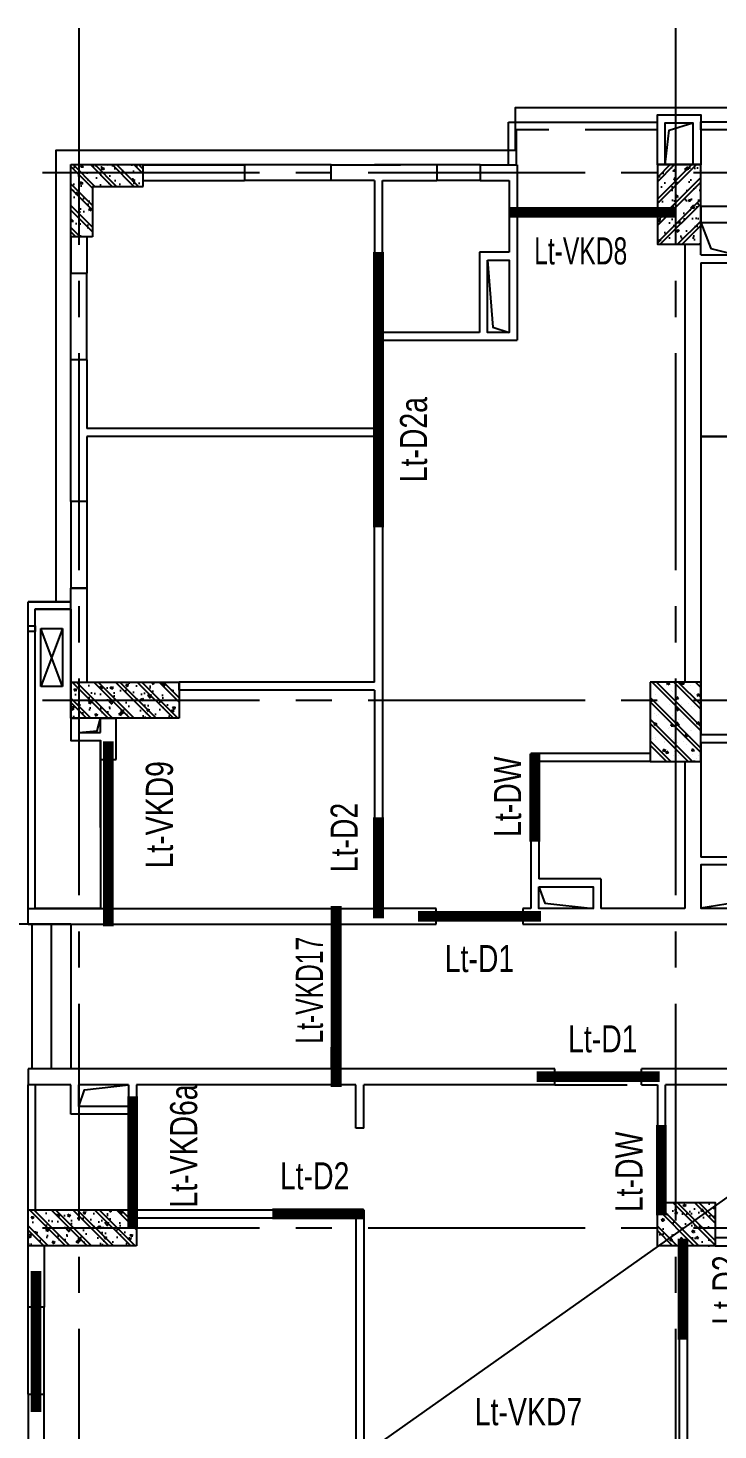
# Model space of a CAD drawing. Header units: millimetres. Extents: x 0 to 132458, y 0 to 365310.
# Drawn here: x 68577 to 78115, y 141150 to 160547 of the extents above; entities that cross this region are included whole.
import ezdxf
from ezdxf.enums import TextEntityAlignment as Align

# ---------------------------------------------------------------- set-up
doc = ezdxf.new("R2010")
doc.units = ezdxf.units.MM
doc.header["$LTSCALE"] = 400
doc.linetypes.add('CENTER2', pattern=[1.125, 0.75, -0.125, 0.125, -0.125])
doc.linetypes.add('HIDDEN', pattern=[0.375, 0.25, -0.125])
doc.layers.get('0').update_dxf_attribs({"lineweight": 5})
for name, color, linetype in [('CDC.01.AXIS', 160, 'CENTER2'), ('CDC.03.BORDER', 3, 'Continuous'), ('CDC.04.HIDDEN', 8, 'HIDDEN'), ('CDC.06.TEXT', 2, 'Continuous'), ('CDC.09.COLUMN', 4, 'Continuous'), ('CDC.10.HATCH', 9, 'Continuous'), ('CDC.12.PILE', 7, 'Continuous'), ('KCS_LANH_TO', 3, 'Continuous')]:
    doc.layers.add(name, color=color, linetype=linetype)
doc.layers.add('KCS_Plotter', color=11, linetype='Continuous', plot=False)
doc.styles.add('KCS_SMTEXT', font='arial.ttf', dxfattribs={"width": 0.7})

# ---------------------------------------------------------------- blocks, each defined once
blk = doc.blocks.new('c1')
at = {"layer": 'CDC.10.HATCH'}
h = blk.add_hatch(dxfattribs=at)
h.set_pattern_fill('CHAU-01', color=256, scale=50, angle=270, style=0, pattern_type=2)
h.set_pattern_definition([(320, (0, 0), (-31.376067, -358.63009), [37.5, -412.5]), (265, (0, 0), (376.09607, 69.37567), [30, -330]), (10.4514, (-2.6, -29.9), (344.71977, -289.25469), [31.870095, -350.571056]), (316.1842, (100, -2e-14), (-82.75951, -533.62052), [56.25, -618.75]), (6.6356, (93.1, -44.47), (487.05894, -467.33135), [47.80514, -525.8565]), (261.1842, (100, -2e-14), (487.0593, -467.33097), [45, -495]), (291, (75, -50), (-201.309445, -298.453526), [37.5, -412.5]), (236, (75, -50), (362.57502, -121.657666), [30, -330]), (341.4514, (58.22, -74.87), (161.26525, -420.111314), [31.870095, -350.571056]), (307.5, (0, 0), (166.446927, -6.079928), [0, -326, 0, -335, 0, -331.25]), (277.5, (0, 0), (197.205856, -131.534769), [0, -191, 0, -318.5, 0, -126.25]), (237.5, (2e-14, 111.5), (-11.277436, -266.911218), [0, -125, 0, -390, 0, -517.5]), (227.5, (3e-14, 161.5), (50.05249, -291.593085), [0, -162.5, 0, -259, 0, -367.5]), (315, (0, 0), (150.26019, 150.26019), []), (315, (61.25, -1e-14), (150.26019, 150.26019), [])])
h.paths.add_polyline_path([(1749356, 307321), (1748756, 307321), (1748756, 306221), (1749356, 306221)])
at = {"layer": 'CDC.09.COLUMN', "ltscale": 2000, "elevation": 0}
blk.add_lwpolyline([(1749356, 307321), (1749356, 306221), (1748756, 306221), (1748756, 307321)], close=True, dxfattribs=at)
blk = doc.blocks.new('TANG DH')
at = {"layer": 'CDC.10.HATCH'}
h = blk.add_hatch(dxfattribs=at)
h.set_pattern_fill('CHAU-01', color=256, scale=50, style=0, pattern_type=2)
h.set_pattern_definition([(50, (1200, -1e-10), (358.63009, -31.376067), [37.5, -412.5]), (355, (1200, -1e-10), (-69.37567, 376.09607), [30, -330]), (100.4514, (1229.9, -2.6), (289.25469, 344.71977), [31.870095, -350.571056]), (46.1842, (1200, 100), (533.62052, -82.75951), [56.25, -618.75]), (96.6356, (1244.47, 93.1), (467.33135, 487.05894), [47.80514, -525.8565]), (351.1842, (1200, 100), (467.33097, 487.0593), [45, -495]), (21, (1250, 75), (298.453526, -201.309445), [37.5, -412.5]), (326, (1250, 75), (121.657666, 362.57502), [30, -330]), (71.4514, (1274.87, 58.22), (420.111314, 161.26525), [31.870095, -350.571056]), (37.5, (1200, -1e-10), (6.079928, 166.446927), [0, -326, 0, -335, 0, -331.25]), (7.5, (1200, -1e-10), (131.534769, 197.205856), [0, -191, 0, -318.5, 0, -126.25]), (327.5, (1088.5, -1e-10), (266.911218, -11.277436), [0, -125, 0, -390, 0, -517.5]), (317.5, (1038.5, -1e-10), (291.593085, 50.05249), [0, -162.5, 0, -259, 0, -367.5]), (45, (1200, -1e-10), (-150.26019, 150.26019), []), (45, (1200, 61.25), (-150.26019, 150.26019), [])])
h.paths.add_polyline_path([(1771883, 299860), (1771183, 299860), (1771183, 300050), (1772073, 300050), (1772073, 299160), (1771883, 299160)])
h.paths.add_polyline_path([(1772073, 300050), (1772183, 300050), (1772183, 299160), (1772073, 299160)])
h.paths.add_polyline_path([(1772073, 300160), (1772183, 300160), (1772183, 300050), (1772073, 300050)])
h.paths.add_polyline_path([(1771183, 300160), (1772073, 300160), (1772073, 300050), (1771183, 300050)])
h = blk.add_hatch(dxfattribs=at)
h.set_pattern_fill('CHAU-01', color=256, scale=50, style=0, pattern_type=2)
h.set_pattern_definition([(230, (3511145.68, 562300.72), (-358.63009, 31.376067), [37.5, -412.5]), (175, (3511145.68, 562300.72), (69.37567, -376.09607), [30, -330]), (280.4514, (3511115.8, 562303.34), (-289.25469, -344.71977), [31.870095, -350.571056]), (226.1842, (3511145.68, 562200.7), (-533.62052, 82.75951), [56.25, -618.75]), (276.6356, (3511101.2, 562207.6), (-467.33135, -487.05894), [47.80514, -525.8565]), (171.1842, (3511145.7, 562200.7), (-467.33097, -487.0593), [45, -495]), (201, (3511095.68, 562225.72), (-298.453526, 201.309445), [37.5, -412.5]), (146, (3511095.68, 562225.72), (-121.657666, -362.57502), [30, -330]), (251.4514, (3511070.8, 562242.5), (-420.111314, -161.26525), [31.870095, -350.571056]), (217.5, (3511145.68, 562300.72), (-6.079928, -166.446927), [0, -326, 0, -335, 0, -331.25]), (187.5, (3511145.68, 562300.72), (-131.534769, -197.205856), [0, -191, 0, -318.5, 0, -126.25]), (147.5, (3511257.18, 562300.72), (-266.911218, 11.277436), [0, -125, 0, -390, 0, -517.5]), (137.5, (3511307.18, 562300.72), (-291.593085, -50.05249), [0, -162.5, 0, -259, 0, -367.5]), (225, (3511145.68, 562300.72), (150.26019, -150.26019), []), (225, (3511145.68, 562239.47), (150.26019, -150.26019), [])])
h.paths.add_polyline_path([(1772073, 292501), (1772183, 292501), (1772183, 292750), (1772073, 292750)])
h.paths.add_polyline_path([(1772073, 292750), (1772183, 292750), (1772183, 293000), (1772073, 293000)])
h.paths.add_polyline_path([(1770683, 292750), (1772073, 292750), (1772073, 293000), (1770683, 293000)])
h.paths.add_polyline_path([(1770683, 292501), (1772073, 292501), (1772073, 292750), (1770683, 292750)])
h = blk.add_hatch(dxfattribs=at)
h.set_pattern_fill('CHAU-01', color=256, scale=50, style=0, pattern_type=2)
h.set_pattern_definition([(50, (900, -1e-10), (358.63009, -31.376067), [37.5, -412.5]), (355, (900, -1e-10), (-69.37567, 376.09607), [30, -330]), (100.4514, (929.9, -2.6), (289.25469, 344.71977), [31.870095, -350.571056]), (46.1842, (900, 100), (533.62052, -82.75951), [56.25, -618.75]), (96.6356, (944.47, 93.1), (467.33135, 487.05894), [47.80514, -525.8565]), (351.1842, (900, 100), (467.33097, 487.0593), [45, -495]), (21, (950, 75), (298.453526, -201.309445), [37.5, -412.5]), (326, (950, 75), (121.657666, 362.57502), [30, -330]), (71.4514, (974.87, 58.22), (420.111314, 161.26525), [31.870095, -350.571056]), (37.5, (900, -1e-10), (6.079928, 166.446927), [0, -326, 0, -335, 0, -331.25]), (7.5, (900, -1e-10), (131.534769, 197.205856), [0, -191, 0, -318.5, 0, -126.25]), (327.5, (788.5, -1e-10), (266.911218, -11.277436), [0, -125, 0, -390, 0, -517.5]), (317.5, (738.5, -1e-10), (291.593085, 50.05249), [0, -162.5, 0, -259, 0, -367.5]), (45, (900, -1e-10), (-150.26019, 150.26019), []), (45, (900, 61.25), (-150.26019, 150.26019), [])])
h.paths.add_polyline_path([(1763873, 285800), (1763273, 285800), (1763273, 285450), (1763873, 285450)])
h.paths.add_polyline_path([(1764073, 285800), (1763873, 285800), (1763873, 285450), (1764073, 285450)])
h.paths.add_polyline_path([(1764073, 285450), (1763873, 285450), (1763873, 285200), (1764073, 285200)])
h.paths.add_polyline_path([(1763873, 285450), (1763273, 285450), (1763273, 285200), (1763873, 285200)])
h = blk.add_hatch(dxfattribs=at)
h.set_pattern_fill('CHAU-01', color=256, scale=50, style=0, pattern_type=2)
h.set_pattern_definition([(230, (3511735.72, 555000.72), (-358.63009, 31.376067), [37.5, -412.5]), (175, (3511735.72, 555000.72), (69.37567, -376.09607), [30, -330]), (280.4514, (3511705.83, 555003.34), (-289.25469, -344.71977), [31.870095, -350.571056]), (226.1842, (3511735.7, 554900.7), (-533.62052, 82.75951), [56.25, -618.75]), (276.6356, (3511691.25, 554907.6), (-467.33135, -487.05894), [47.80514, -525.8565]), (171.1842, (3511735.7, 554900.7), (-467.33097, -487.0593), [45, -495]), (201, (3511685.72, 554925.72), (-298.453526, 201.309445), [37.5, -412.5]), (146, (3511685.72, 554925.72), (-121.657666, -362.57502), [30, -330]), (251.4514, (3511660.85, 554942.5), (-420.111314, -161.26525), [31.870095, -350.571056]), (217.5, (3511735.72, 555000.72), (-6.079928, -166.446927), [0, -326, 0, -335, 0, -331.25]), (187.5, (3511735.72, 555000.72), (-131.534769, -197.205856), [0, -191, 0, -318.5, 0, -126.25]), (147.5, (3511847.22, 555000.72), (-266.911218, 11.277436), [0, -125, 0, -390, 0, -517.5]), (137.5, (3511897.22, 555000.72), (-291.593085, -50.05249), [0, -162.5, 0, -259, 0, -367.5]), (225, (3511735.72, 555000.72), (150.26019, -150.26019), []), (225, (3511735.72, 554939.47), (150.26019, -150.26019), [])])
h.paths.add_polyline_path([(1772663, 285201), (1772773, 285201), (1772773, 285450), (1772663, 285450)])
h.paths.add_polyline_path([(1772663, 285450), (1772773, 285450), (1772773, 285700), (1772663, 285700)])
h.paths.add_polyline_path([(1771273, 285450), (1772663, 285450), (1772663, 285700), (1771273, 285700)])
h.paths.add_polyline_path([(1771273, 285201), (1772663, 285201), (1772663, 285450), (1771273, 285450)])
at = {"layer": 'CDC.09.COLUMN', "ltscale": 2000}
for p, q in [((1772183, 300160), (1771183, 300160)), ((1771183, 299860), (1771183, 300160)), ((1772183, 299160), (1772183, 300160)), ((1771883, 299860), (1771183, 299860)), ((1771883, 299860), (1771883, 299160)), ((1771883, 299160), (1772183, 299160))]:
    blk.add_line(p, q, dxfattribs=at)
for points in [[(1764173, 293000), (1764173, 291900), (1763473, 291900), (1763473, 293000)], [(1770683, 292501), (1772183, 292501), (1772183, 293000), (1770683, 293000)], [(1764073, 285800), (1763273, 285800), (1763273, 285200), (1764073, 285200)], [(1771273, 285200), (1772773, 285200), (1772773, 285700), (1771273, 285700)]]:
    blk.add_lwpolyline(points, close=True, dxfattribs=at)
at = {"layer": 'CDC.10.HATCH'}
for p, q in [((1763473, 292928), (1763545, 293000)), ((1763473, 292628), (1763846, 293000)), ((1763473, 292327), (1764146, 293000)), ((1763473, 292989), (1763484, 293000)), ((1763473, 292689), (1763784, 293000)), ((1763473, 292388), (1764085, 293000)), ((1763616, 292960), (1763616, 292960)), ((1763619, 292997), (1763619, 292997)), ((1763700, 292974), (1763725, 293000)), ((1763700, 292974), (1763744, 292967)), ((1763744, 292966), (1763740, 293000)), ((1763902, 292982), (1763937, 292996)), ((1763902, 292982), (1763927, 292965)), ((1763927, 292964), (1763937, 292994)), ((1764169, 292998), (1764169, 292998)), ((1763473, 292088), (1764173, 292788)), ((1763473, 292027), (1764173, 292727)), ((1763482, 292821), (1763517, 292834)), ((1763482, 292821), (1763506, 292804)), ((1763507, 292803), (1763517, 292833)), ((1763516, 292735), (1763516, 292735)), ((1763537, 292765), (1763537, 292765)), ((1763562, 292848), (1763562, 292848)), ((1763613, 292831), (1763613, 292831)), ((1763687, 292865), (1763687, 292865)), ((1763781, 292769), (1763805, 292797)), ((1763781, 292769), (1763810, 292766)), ((1763804, 292754), (1763804, 292754)), ((1763811, 292765), (1763805, 292796)), ((1763807, 292785), (1763807, 292785)), ((1763870, 292866), (1763870, 292866)), ((1763876, 292890), (1763876, 292890)), ((1764060, 292734), (1764060, 292734)), ((1764071, 292743), (1764071, 292743)), ((1764099, 292835), (1764099, 292835)), ((1764116, 292731), (1764116, 292731)), ((1764122, 292898), (1764122, 292898)), ((1764139, 292737), (1764163, 292766)), ((1764139, 292737), (1764169, 292735)), ((1764169, 292733), (1764163, 292765)), ((1763555, 292667), (1763555, 292667)), ((1763607, 292664), (1763607, 292664)), ((1763643, 292698), (1763643, 292698)), ((1763745, 292692), (1763745, 292692)), ((1763780, 292620), (1763815, 292633)), ((1763780, 292620), (1763805, 292603)), ((1763805, 292601), (1763815, 292632)), ((1763857, 292533), (1763857, 292533)), ((1763863, 292699), (1763863, 292699)), ((1763910, 292687), (1763910, 292687)), ((1763929, 292537), (1763929, 292537)), ((1764054, 292553), (1764054, 292553)), ((1764078, 292537), (1764078, 292537)), ((1764110, 292565), (1764110, 292565)), ((1763491, 292424), (1763515, 292453)), ((1763491, 292424), (1763521, 292421)), ((1763495, 292437), (1763495, 292437)), ((1763521, 292420), (1763516, 292451)), ((1763586, 291900), (1764173, 292487)), ((1763595, 292331), (1763595, 292331)), ((1763601, 292498), (1763601, 292498)), ((1763613, 292495), (1763613, 292495)), ((1763615, 292327), (1763615, 292327)), ((1763647, 291900), (1764173, 292426)), ((1763705, 292500), (1763705, 292500)), ((1763766, 292404), (1763805, 292445)), ((1763766, 292404), (1763811, 292398)), ((1763787, 292487), (1763787, 292487)), ((1763797, 292339), (1763797, 292339)), ((1763811, 292396), (1763805, 292444)), ((1763850, 292393), (1763874, 292421)), ((1763850, 292393), (1763880, 292390)), ((1763851, 292367), (1763851, 292367)), ((1763880, 292389), (1763874, 292420)), ((1763907, 292377), (1763907, 292377)), ((1763922, 292356), (1763922, 292356)), ((1763972, 292489), (1763972, 292489)), ((1764078, 292418), (1764113, 292432)), ((1764078, 292418), (1764103, 292402)), ((1764104, 292400), (1764114, 292430)), ((1764104, 292399), (1764104, 292399)), ((1764112, 292381), (1764112, 292381)), ((1763481, 292298), (1763481, 292298)), ((1763588, 292165), (1763588, 292165)), ((1763608, 292244), (1763608, 292244)), ((1763658, 292257), (1763693, 292270)), ((1763658, 292257), (1763683, 292240)), ((1763666, 292142), (1763666, 292142)), ((1763683, 292239), (1763694, 292269)), ((1763713, 292177), (1763713, 292177)), ((1763791, 292159), (1763791, 292159)), ((1763806, 292152), (1763806, 292152)), ((1763845, 292200), (1763845, 292200)), ((1763874, 292233), (1763874, 292233)), ((1763886, 291900), (1764173, 292187)), ((1763980, 292184), (1763980, 292184)), ((1763980, 292166), (1763980, 292166)), ((1764097, 292202), (1764097, 292202)), ((1764098, 292232), (1764098, 292232)), ((1764141, 292222), (1764141, 292222)), ((1763508, 291990), (1763508, 291990)), ((1763514, 292102), (1763514, 292102)), ((1763534, 291945), (1763534, 291945)), ((1763561, 292048), (1763585, 292077)), ((1763561, 292048), (1763591, 292045)), ((1763582, 291998), (1763582, 291998)), ((1763591, 292044), (1763585, 292075)), ((1763659, 291962), (1763659, 291962)), ((1763775, 291979), (1763775, 291979)), ((1763839, 292034), (1763839, 292034)), ((1763849, 291986), (1763849, 291986)), ((1763919, 292016), (1763943, 292045)), ((1763919, 292016), (1763949, 292014)), ((1763949, 292012), (1763944, 292044)), ((1763948, 291900), (1764173, 292126)), ((1763957, 292056), (1763992, 292069)), ((1763957, 292056), (1763982, 292039)), ((1763982, 292038), (1763992, 292068)), ((1764042, 291968), (1764042, 291968)), ((1764092, 292066), (1764092, 292066)), ((1764165, 292028), (1764165, 292028)), ((1763552, 291900), (1763572, 291908)), ((1763570, 291900), (1763572, 291907)), ((1764077, 291904), (1764077, 291904))]:
    blk.add_line(p, q, dxfattribs=at)
blk.add_blockref('c1', (14717, -7161), dxfattribs=at)
blk = doc.blocks.new('fac')
at = {"ltscale": 10}
blk.add_lwpolyline([(5403900, 783951), (5403680, 783951), (5403680, 784851), (5403900, 784851)], close=True, dxfattribs=at)
at = {"layer": 'CDC.03.BORDER', "ltscale": 10}
for p, q in [((5400060, 790341), (5404310, 790341)), ((5404310, 790121), (5404310, 790341)), ((5404310, 790121), (5404310, 790341)), ((5405510, 790341), (5412790, 790341)), ((5405510, 790121), (5405510, 790341)), ((5412790, 790341), (5412790, 790121)), ((5400060, 790121), (5401803, 790121)), ((5400060, 790121), (5400310, 790121)), ((5400310, 790121), (5400060, 790121)), ((5401803, 789301), (5401803, 790121)), ((5401913, 790121), (5402213, 790121)), ((5401913, 790121), (5402213, 790121)), ((5401913, 789411), (5401913, 790121)), ((5402213, 789411), (5402213, 790121)), ((5402323, 790121), (5403340, 790121)), ((5402323, 790121), (5403980, 790121)), ((5402323, 789301), (5402323, 790121)), ((5403980, 789311), (5403980, 790121)), ((5403980, 789531), (5403980, 790121)), ((5404310, 790121), (5404090, 790121)), ((5404090, 790121), (5404090, 789311)), ((5405510, 790121), (5405890, 790121)), ((5405510, 790121), (5408150, 790121)), ((5408150, 789521), (5408150, 790121)), ((5408150, 789521), (5408150, 790121)), ((5408260, 790121), (5411290, 790121)), ((5408260, 790121), (5408441, 790121)), ((5408260, 789521), (5408260, 790121)), ((5411290, 790121), (5411290, 789711)), ((5411400, 790121), (5412090, 790121)), ((5411400, 790121), (5411400, 789821)), ((5412090, 789821), (5412090, 790121)), ((5412200, 790121), (5412790, 790121)), ((5412200, 789711), (5412200, 790121)), ((5401913, 789411), (5401913, 789721)), ((5411290, 789711), (5412200, 789711)), ((5411400, 789821), (5412090, 789821)), ((5408150, 789521), (5408260, 789521)), ((5401803, 789301), (5402015, 789301)), ((5401913, 789411), (5402213, 789411)), ((5402015, 789301), (5402015, 787891)), ((5402125, 789301), (5402323, 789301)), ((5402125, 789301), (5402125, 788001)), ((5403980, 789311), (5404090, 789311)), ((5408261, 788391), (5408150, 788391)), ((5408150, 788391), (5408150, 785181)), ((5408261, 788273), (5408261, 788391)), ((5411290, 788391), (5409161, 788391)), ((5409161, 788281), (5409161, 788391)), ((5408260, 788281), (5408260, 785181)), ((5411290, 788281), (5409161, 788281)), ((5401265, 788001), (5400060, 788001)), ((5401265, 788001), (5401265, 787891)), ((5402125, 788001), (5403290, 788001)), ((5401265, 787891), (5400060, 787891)), ((5403290, 787891), (5402015, 787891)), ((5412570, 787891), (5412570, 787041)), ((5412790, 787041), (5412790, 787891)), ((5412570, 787041), (5412790, 787041)), ((5412570, 787041), (5412790, 787041)), ((5403680, 786841), (5403680, 784851)), ((5403680, 786841), (5403790, 786841)), ((5403790, 786841), (5403790, 785181)), ((5412570, 785181), (5412570, 785841)), ((5412790, 785841), (5412570, 785841)), ((5412790, 785841), (5412790, 784961)), ((5403900, 785181), (5403790, 785181)), ((5404480, 785181), (5403790, 785181)), ((5404480, 785181), (5404480, 784961)), ((5406980, 785181), (5406980, 784961)), ((5408150, 785181), (5406980, 785181)), ((5408260, 785181), (5412570, 785181)), ((5403680, 784851), (5403900, 784851)), ((5403900, 784961), (5403900, 784851)), ((5404480, 784961), (5403900, 784961)), ((5412790, 784961), (5406980, 784961)), ((5408950, 783951), (5408950, 784961)), ((5409060, 783951), (5409060, 784961)), ((5407270, 783951), (5407770, 783951)), ((5409060, 783841), (5409060, 783951))]:
    blk.add_line(p, q, dxfattribs=at)
at = {"layer": 'CDC.03.BORDER'}
for p, q in [((5412690, 788391), (5412690, 790121)), ((5412790, 788391), (5412790, 790121))]:
    blk.add_line(p, q, dxfattribs=at)
at = {"layer": 'CDC.03.BORDER', "ltscale": 10}
for points in [[(5403980, 788561), (5404090, 788561), (5404090, 788391), (5403980, 788391)], [(5403680, 787741), (5403790, 787741), (5403790, 787891), (5403680, 787891)], [(5403900, 783951), (5403680, 783951), (5403680, 784851), (5403900, 784851)]]:
    blk.add_lwpolyline(points, close=True, dxfattribs=at)
for points in [[(5400060, 783951), (5407160, 783951), (5407160, 784261), (5407880, 784261), (5407880, 783951), (5409060, 783951)], [(5407270, 783841), (5407270, 784151), (5407770, 784151), (5407770, 783841)]]:
    blk.add_lwpolyline(points, dxfattribs=at)
at = {"layer": 'CDC.04.HIDDEN', "ltscale": 10}
for p, q in [((5402213, 790121), (5401913, 789411)), ((5402213, 789411), (5401913, 790121)), ((5405510, 790121), (5404310, 790121))]:
    blk.add_line(p, q, dxfattribs=at)
at = {"layer": 'CDC.10.HATCH', "ltscale": 10}
for p, q in [((5411400, 788391), (5411400, 788391)), ((5406980, 784961), (5404480, 784961))]:
    blk.add_line(p, q, dxfattribs=at)
blk.add_lwpolyline([(5412090, 789821), (5412012, 790048), (5411400, 790121)], dxfattribs=at)
blk.add_lwpolyline([(5403790, 784851), (5403745, 784851), (5403745, 783951), (5403790, 783951)], close=True, dxfattribs=at)
at = {"layer": 'CDC.12.PILE'}
for p, q in [((5412570, 785841), (5412570, 787041)), ((5412620, 785841), (5412620, 787041)), ((5412740, 785841), (5412740, 787041)), ((5412790, 785841), (5412790, 787041))]:
    blk.add_line(p, q, dxfattribs=at)
blk = doc.blocks.new('A$C4B5D719C')
at = {"layer": 'CDC.04.HIDDEN', "ltscale": 100}
for p, q in [((0, 0), (800, 300)), ((800, 0), (0, 300))]:
    blk.add_line(p, q, dxfattribs=at)
blk.add_lwpolyline([(800, 0), (800, 300), (0, 300), (0, 0)], close=True, dxfattribs=at)
blk = doc.blocks.new('can a4 new')
at = {"ltscale": 10}
blk.add_line((5297374, 881127), (5297964, 881127), dxfattribs=at)
at = {"layer": 'CDC.03.BORDER'}
for p, q in [((5304014, 887767), (5306074, 887767)), ((5297374, 876887), (5297374, 881127)), ((5297474, 876887), (5297474, 879797))]:
    blk.add_line(p, q, dxfattribs=at)
at = {"layer": 'CDC.03.BORDER', "ltscale": 10}
for p, q in [((5300364, 887177), (5298964, 887177)), ((5298964, 887177), (5300364, 887177)), ((5298964, 886957), (5298964, 887177)), ((5300364, 887177), (5300364, 886957)), ((5303024, 887177), (5302164, 887177)), ((5302164, 887177), (5302524, 887177)), ((5303024, 887177), (5303024, 886957)), ((5303624, 887177), (5304134, 887177)), ((5303624, 887177), (5303624, 886957)), ((5304134, 887177), (5304134, 884747)), ((5298964, 886957), (5300364, 886957)), ((5302164, 886957), (5302164, 885717)), ((5302274, 885717), (5302274, 886957)), ((5302274, 886767), (5302274, 886957)), ((5302274, 886957), (5303024, 886957)), ((5303624, 886957), (5304024, 886957)), ((5304024, 886957), (5304024, 885967)), ((5297964, 885677), (5297964, 886177)), ((5297964, 886177), (5297964, 885677)), ((5298184, 886177), (5297964, 886177)), ((5298184, 886177), (5298184, 885677)), ((5303614, 885967), (5303614, 884857)), ((5304024, 885967), (5303614, 885967)), ((5306454, 886077), (5306454, 880018)), ((5302164, 885717), (5302274, 885717)), ((5297964, 885677), (5298184, 885677)), ((5302274, 884967), (5302164, 884967)), ((5302164, 884967), (5302164, 884537)), ((5302274, 884857), (5302274, 884967)), ((5303614, 884857), (5302274, 884857)), ((5302274, 884747), (5302274, 884537)), ((5302274, 884747), (5304134, 884747)), ((5302164, 884537), (5302274, 884537)), ((5297964, 882517), (5297964, 884477)), ((5298184, 884477), (5297964, 884477)), ((5298184, 884477), (5298184, 883527)), ((5302164, 883637), (5302164, 883527)), ((5302164, 883637), (5302274, 883637)), ((5302274, 883637), (5302274, 883307)), ((5302164, 883527), (5298184, 883527)), ((5302164, 883417), (5298184, 883417)), ((5298184, 883417), (5298184, 882517)), ((5302164, 883417), (5302164, 883307)), ((5302164, 883307), (5302274, 883307)), ((5302164, 883307), (5302274, 883307)), ((5298184, 882877), (5298184, 882517)), ((5298184, 882517), (5297964, 882517)), ((5298184, 882517), (5297964, 882517)), ((5298184, 882517), (5297964, 882517)), ((5302164, 882407), (5302274, 882407)), ((5302164, 880017), (5302164, 882407)), ((5302274, 882407), (5302274, 877897)), ((5302274, 882407), (5302274, 877897)), ((5297964, 880017), (5297964, 881317)), ((5298184, 881317), (5297964, 881317)), ((5298184, 881317), (5297964, 881317)), ((5298184, 881317), (5298184, 880017)), ((5302164, 880017), (5299464, 880017)), ((5302164, 880017), (5299464, 880017)), ((5299464, 879907), (5299464, 880017)), ((5302164, 879907), (5299464, 879907)), ((5302164, 879907), (5302164, 877897)), ((5297964, 879518), (5297964, 879208)), ((5297964, 879518), (5298074, 879518)), ((5298074, 879518), (5298074, 879318)), ((5298374, 879518), (5298594, 879518)), ((5298374, 879318), (5298374, 879518)), ((5298594, 878947), (5298594, 879518)), ((5298074, 879318), (5298374, 879318)), ((5297964, 879208), (5298374, 879208)), ((5298374, 878947), (5298374, 879208)), ((5298374, 878947), (5298594, 878947)), ((5304324, 879028), (5304324, 878808)), ((5305973, 879028), (5304324, 879028)), ((5304434, 878918), (5304434, 878808)), ((5305973, 878918), (5304434, 878918)), ((5306454, 878918), (5306454, 876887)), ((5304434, 878808), (5304324, 878808)), ((5304434, 878808), (5304434, 878808)), ((5304324, 878058), (5304324, 876887)), ((5304324, 878058), (5304434, 878058)), ((5304434, 878058), (5304434, 877297)), ((5302164, 877897), (5302274, 877897)), ((5305294, 877297), (5304434, 877297)), ((5305294, 877297), (5305294, 876887)), ((5302164, 876997), (5302164, 876887)), ((5302164, 876997), (5302274, 876997)), ((5302164, 876997), (5302274, 876997)), ((5302274, 876997), (5302274, 876887)), ((5302274, 876997), (5302274, 876887)), ((5297374, 876667), (5297374, 876887)), ((5297374, 876887), (5302164, 876887)), ((5303014, 876887), (5302274, 876887)), ((5303014, 876667), (5303014, 876887)), ((5304214, 876887), (5304214, 876667)), ((5304324, 876887), (5304214, 876887)), ((5306454, 876887), (5305294, 876887)), ((5304214, 876667), (5306674, 876667))]:
    blk.add_line(p, q, dxfattribs=at)
at = {"layer": 'CDC.03.BORDER', "color": 8}
for p, q in [((5301564, 887177), (5300364, 887177)), ((5303624, 887177), (5303024, 887177)), ((5301564, 886957), (5300364, 886957)), ((5303624, 886957), (5303024, 886957)), ((5297964, 884477), (5297964, 885677)), ((5298184, 884477), (5298184, 885677)), ((5297964, 882517), (5297964, 881317)), ((5298184, 882517), (5298184, 881317))]:
    blk.add_line(p, q, dxfattribs=at)
at = {"layer": 'CDC.03.BORDER', "ltscale": 10}
for points in [[(5306074, 887177), (5306074, 887597), (5306074, 887597), (5306074, 887868), (5306674, 887868), (5306674, 887598), (5306674, 887598), (5306674, 887177)], [(5306184, 887177), (5306184, 887597), (5306184, 887757), (5306564, 887758), (5306564, 887598), (5306564, 887177)], [(5303724, 885857), (5304024, 885857), (5304024, 884857), (5303724, 884857)], [(5304434, 877187), (5305184, 877187), (5305184, 876887), (5304434, 876887)]]:
    blk.add_lwpolyline(points, close=True, dxfattribs=at)
for points in [[(5298964, 887177), (5300364, 887177)], [(5302164, 886957), (5301564, 886957), (5301564, 887177), (5302164, 887177), (5302164, 887177)], [(5297964, 886177), (5297964, 885677)], [(5297964, 882517), (5297964, 882517)], [(5297964, 881317), (5298184, 881317)], [(5304324, 878808), (5304324, 878808)], [(5297374, 876667), (5303014, 876667)]]:
    blk.add_lwpolyline(points, dxfattribs=at)
at = {"layer": 'CDC.04.HIDDEN', "ltscale": 10}
for p, q in [((5304014, 887177), (5304014, 887767)), ((5297964, 881127), (5297374, 881127)), ((5297964, 881027), (5297474, 881027))]:
    blk.add_line(p, q, dxfattribs=at)
for points in [[(5304014, 887177), (5304014, 887767), (5306074, 887767)], [(5306074, 887657), (5304124, 887657), (5304124, 887177)]]:
    blk.add_lwpolyline(points, dxfattribs=at)
blk.add_lwpolyline([(5297474, 880717), (5297374, 880717), (5297374, 880797), (5297474, 880797)], close=True, dxfattribs=at)
at = {"layer": 'CDC.10.HATCH', "ltscale": 10}
blk.add_line((5298374, 878007, 0), (5298374, 878947, 0), dxfattribs=at)
for points in [[(5306184, 887177), (5306238, 887656), (5306564, 887758)], [(5303724, 885857), (5303800, 884927), (5304024, 884857)], [(5298074, 879318), (5298328, 879345), (5298374, 879518)], [(5304434, 877187), (5304520, 876959), (5305184, 876887)]]:
    blk.add_lwpolyline(points, dxfattribs=at)
blk.add_lwpolyline([(5298374, 876887), (5297474, 876887), (5297474, 881027), (5297964, 881027), (5297964, 879208), (5298374, 879208)], close=True, dxfattribs=at)
at = {"layer": 'CDC.04.HIDDEN', "ltscale": 10, "xscale": -1, "rotation": 90}
blk.add_blockref('A$C4B5D719C', (5297850, 880759), dxfattribs=at)
blk = doc.blocks.new('ăn A3-1')
at = {"ltscale": 10}
for p, q in [((5389814, 796388), (5389814, 796388)), ((5390904, 793208), (5390904, 793808)), ((5391014, 793208), (5391014, 793808))]:
    blk.add_line(p, q, dxfattribs=at)
at = {"layer": 'CDC.03.BORDER', "ltscale": 10}
for p, q in [((5386154, 793208), (5386154, 797558)), ((5387534, 797558), (5386154, 797558)), ((5387534, 797338), (5387534, 797558)), ((5390194, 797558), (5388734, 797558)), ((5388734, 797338), (5388734, 797558)), ((5390194, 797088), (5390194, 797558)), ((5386264, 793318), (5386264, 797338)), ((5386264, 797338), (5387534, 797338)), ((5389594, 797338), (5388734, 797338)), ((5389594, 797338), (5389594, 793318)), ((5389814, 797088), (5390194, 797088)), ((5389814, 797088), (5389814, 796388)), ((5389814, 796388), (5389814, 796168)), ((5389814, 796388), (5389814, 796388)), ((5392034, 795608), (5392034, 796388)), ((5392034, 796388), (5392634, 796388)), ((5392634, 796388), (5392634, 796168)), ((5389704, 796168), (5389704, 793208)), ((5389814, 796168), (5389704, 796168)), ((5392634, 796168), (5392144, 796168)), ((5392144, 795718), (5392144, 796168)), ((5384844, 795868), (5384844, 794948)), ((5384844, 795868), (5384844, 794948)), ((5392634, 795718), (5392144, 795718)), ((5392634, 795718), (5392634, 795868)), ((5392634, 795608), (5392034, 795608)), ((5392634, 795608), (5392634, 789078)), ((5384844, 794838), (5384844, 790218)), ((5384844, 794838), (5384844, 789808)), ((5388394, 793208), (5386154, 793208)), ((5386264, 793318), (5388584, 793318)), ((5388394, 793098), (5388394, 793208)), ((5388504, 793208), (5388504, 793098)), ((5388584, 793208), (5388504, 793208)), ((5388584, 793318), (5388584, 793208)), ((5389484, 793318), (5389484, 793208)), ((5389484, 793318), (5389594, 793318)), ((5389704, 793208), (5389484, 793208)), ((5388394, 793098), (5388504, 793098)), ((5388394, 790618), (5388394, 792198)), ((5388394, 792198), (5388504, 792198)), ((5388504, 792198), (5388504, 788858)), ((5388394, 790618), (5387984, 790618)), ((5387984, 790618), (5387984, 789698)), ((5387984, 789698), (5388394, 789698)), ((5388394, 789078), (5388394, 789698)), ((5385824, 789078), (5385084, 789078)), ((5385824, 788968), (5385084, 788968)), ((5385824, 788968), (5385824, 789078)), ((5388394, 789078), (5386574, 789078)), ((5386574, 788968), (5386574, 789078)), ((5386794, 788968), (5386574, 788968)), ((5386794, 788968), (5386794, 786678)), ((5388394, 788968), (5386904, 788968)), ((5386904, 788968), (5386904, 786678)), ((5388394, 788858), (5388394, 788968)), ((5388504, 789078), (5388504, 789078)), ((5390204, 787798), (5390204, 789078)), ((5390204, 789078), (5392634, 789078)), ((5390314, 787798), (5390314, 788968)), ((5390314, 788968), (5392634, 788968)), ((5392634, 788968), (5392634, 787388)), ((5384884, 788708), (5384884, 788328)), ((5388504, 788858), (5388394, 788858)), ((5388394, 788108), (5388504, 788108)), ((5388394, 786678), (5388394, 788108)), ((5388504, 786678), (5388504, 788108)), ((5390314, 787798), (5390204, 787798)), ((5388504, 787641), (5388504, 786678)), ((5385184, 787428), (5384734, 787428)), ((5384884, 787428), (5384884, 786678)), ((5385184, 787428), (5385184, 786678)), ((5385294, 787538), (5385294, 786678)), ((5391724, 786678), (5391724, 787388)), ((5391724, 787388), (5392634, 787388)), ((5390204, 786678), (5390204, 786898)), ((5390314, 786898), (5390204, 786898)), ((5390314, 786678), (5390314, 786898)), ((5384734, 786678), (5385184, 786678)), ((5385294, 786678), (5386794, 786678)), ((5386904, 786678), (5388394, 786678)), ((5388504, 786678), (5388714, 786678)), ((5388714, 786678), (5388694, 786678)), ((5388714, 786458), (5388714, 786678)), ((5389914, 786458), (5389914, 786678)), ((5389914, 786678), (5390204, 786678)), ((5390314, 786678), (5390314, 786458)), ((5391214, 786678), (5391724, 786678)), ((5391214, 786678), (5391214, 786458)), ((5388714, 786458), (5384734, 786458)), ((5388714, 786458), (5388284, 786458)), ((5390314, 786458), (5389914, 786458)), ((5392834, 786458), (5391214, 786458))]:
    blk.add_line(p, q, dxfattribs=at)
at = {"layer": 'CDC.03.BORDER', "color": 8}
for p, q in [((5387534, 797558), (5388734, 797558)), ((5387534, 797338), (5388734, 797338))]:
    blk.add_line(p, q, dxfattribs=at)
at = {"layer": 'CDC.03.BORDER'}
for p, q in [((5392634, 797558), (5389814, 797558)), ((5391634, 793208), (5392634, 793208))]:
    blk.add_line(p, q, dxfattribs=at)
at = {"layer": 'CDC.03.BORDER', "ltscale": 10}
for points in [[(5390084, 797448), (5389814, 797448), (5389814, 797198), (5390084, 797198)], [(5385034, 795868), (5384844, 795868), (5384844, 795668), (5385034, 795668)], [(5391014, 793208), (5390904, 793208), (5390904, 793808), (5391014, 793808)], [(5388094, 789808), (5388394, 789808), (5388394, 790508), (5388094, 790508)], [(5391834, 787278), (5392634, 787278), (5392634, 786678), (5391834, 786678)], [(5391214, 786458), (5390314, 786458), (5390314, 786678), (5391214, 786678)]]:
    blk.add_lwpolyline(points, close=True, dxfattribs=at)
for points in [[(5384844, 794948), (5384984, 794948), (5384984, 794838), (5384844, 794838)], [(5385084, 788968), (5385084, 788218), (5384844, 788218), (5384844, 787538), (5385294, 787538)], [(5384974, 788708), (5384974, 788328), (5384734, 788328)]]:
    blk.add_lwpolyline(points, dxfattribs=at)
at = {"layer": 'CDC.03.BORDER'}
blk.add_lwpolyline([(5392634, 793208), (5391014, 793208), (5391014, 793208), (5392634, 793208)], close=True, dxfattribs=at)
at = {"layer": 'CDC.04.HIDDEN', "ltscale": 10}
for p, q in [((5385034, 796968), (5386154, 796968)), ((5385034, 796858), (5386154, 796858)), ((5389914, 786458), (5388714, 786458))]:
    blk.add_line(p, q, dxfattribs=at)
blk.add_lwpolyline([(5390194, 797448), (5392634, 797448), (5392634, 797558), (5390194, 797558)], close=True, dxfattribs=at)
at = {"layer": 'CDC.10.HATCH', "ltscale": 10}
for points in [[(5392634, 796168), (5392497, 795806), (5392144, 795718)], [(5384844, 795668), (5384873, 795816), (5385034, 795868)], [(5388394, 789808), (5388330, 790450), (5388094, 790508)], [(5385184, 787428), (5385090, 786751), (5384884, 786678)], [(5391834, 787278), (5391943, 786789), (5392634, 786678)]]:
    blk.add_lwpolyline(points, dxfattribs=at)
blk.add_lwpolyline([(5391214, 786568), (5390314, 786568), (5390314, 786611), (5391214, 786611)], close=True, dxfattribs=at)

msp = doc.modelspace()

# ---------------------------------------------------------------- linework, layer by layer
at = {"layer": 'CDC.01.AXIS', "ltscale": 10}
for p, q in [((69277.1, 160547.2), (69277.1, 116747.2)), ((77527.1, 160547.2), (77527.1, 116747.2)), ((10276.8, 158547.2), (104277.1, 158547.2)), ((10276.8, 151247.2), (104277.1, 151247.2)), ((10276.8, 143947.2), (104277.1, 143947.2))]:
    msp.add_line(p, q, dxfattribs=at)
at = {"layer": 'CDC.03.BORDER', "ltscale": 10}
for p, q in [((69166.9, 148147.3), (67007.1, 148147.3)), ((69167.3, 148147.1), (69167.3, 146147.2))]:
    msp.add_line(p, q, dxfattribs=at)
for points in [[(68967, 152607), (68967, 158856.9), (75317.1, 158857.1), (75317.1, 159447.1), (84557.1, 159447.1), (84556.9, 158857.2), (86997, 158857.2), (86997, 159447.2), (96237.1, 159447.2), (96237.1, 158857.1), (102587, 158857.1), (102587.2, 152807), (103177.2, 152807), (103177.2, 147947.2), (103177.2, 147947.1), (103177.2, 146347.1), (103177.2, 146347.1), (103177.2, 140567.1), (103177.2, 140567.1), (103177.2, 139647.2)], [(68627.1, 148147.3), (68627.1, 146147.3)], [(68897.1, 148147.3), (68897.1, 146147.3)], [(69167.1, 148147.3), (69167.1, 146147.3)]]:
    msp.add_lwpolyline(points, dxfattribs=at)
at = {"layer": 'CDC.10.HATCH', "ltscale": 10}
msp.add_line((72897.3, 146147.2), (72897.3, 148147.1), dxfattribs=at)
at = {"layer": 'CDC.12.PILE', "ltscale": 10}
for points in [[(72773.6, 147847.2), (72897.3, 147847.2), (72897.3, 148147.1), (72773.6, 148147.1)], [(72773.6, 146447.2), (72897.3, 146447.2), (72897.3, 146147.2), (72773.6, 146147.2)]]:
    msp.add_lwpolyline(points, close=True, dxfattribs=at)
at = {"layer": 'KCS_LANH_TO', "color": 1, "linetype": 'ByBlock', "ltscale": 10, "const_width": 150}
for points in [[(77527.4, 157997.2), (75227.8, 157997.2)], [(73422.3, 153637.1), (73422.3, 157447.1)], [(75582.3, 149287.3), (75582.3, 150507.2)], [(73422.3, 148227.2), (73422.3, 149627.2)], [(70022.6, 143947.2), (70022.6, 145767.2)], [(77332.4, 145367.2), (77332.4, 144117.2)], [(73216.7, 144140.6), (71955.7, 144140.6)], [(77632.2, 143797.2), (77632.2, 142397.2)]]:
    msp.add_lwpolyline(points, dxfattribs=at)
at = {"layer": 'KCS_LANH_TO', "color": 2, "linetype": 'ByBlock', "ltscale": 10, "const_width": 150}
for points in [[(69687.3, 150677.1), (69687.3, 148117.1)], [(72835.4, 145897.2), (72835.4, 148397.1)], [(73967.4, 148257.2), (75667.4, 148257.2)], [(77307.4, 146037.2), (75607.4, 146037.2)], [(68687.3, 143347.2), (68687.3, 141397.1)]]:
    msp.add_lwpolyline(points, dxfattribs=at)
at = {"layer": 'KCS_Plotter', "linetype": 'ByBlock', "ltscale": 10}
msp.add_line((0, 89100), (126150, 178200), dxfattribs=at)

# ---------------------------------------------------------------- block references
at = {"layer": 'CDC.09.COLUMN', "xscale": -1}
msp.add_blockref('TANG DH', (1841349.9, -141503.2), dxfattribs=at)
at = {"layer": 'CDC.10.HATCH'}
msp.add_blockref('can a4 new', (-5228796.6, -728520.3), dxfattribs=at)
at = {"layer": 'CDC.10.HATCH', "xscale": -1}
for name, p in [('ăn A3-1', (5470511.5, -638310.8)), ('fac', (5481367.6, -644194.1))]:
    msp.add_blockref(name, p, dxfattribs=at)

# ---------------------------------------------------------------- texts
at = {"layer": 'CDC.06.TEXT', "ltscale": 10, "style": 'KCS_SMTEXT'}
for s, width, p in [('Lt-VKD8', 0.65, (76217.3, 157275.9)), ('Lt-D1', 0.75, (74817.4, 147484.7)), ('Lt-VKD7', 0.75, (75495.8, 141214.7))]:
    msp.add_text(s, height=375, dxfattribs=dict(at, width=width)).set_placement(p, align=Align.CENTER)
for s, rotation, width, p in [('Lt-D2a', 90, 0.75, (74093.9, 154852.1)), ('Lt-VKD9', 90, 0.75, (70580, 149661.8)), ('Lt-DW', 90, 0.75, (75394, 149912.2)), ('Lt-D2', 90, 0.75, (73134.7, 149347.2)), ('Lt-VKD17', 90, 0.65, (72653.8, 147234.4)), ('Lt-D1', 359.99998, 0.75, (76522.4, 146374.7)), ('Lt-VKD6a', 90, 0.75, (70915.3, 145079.2)), ('Lt-DW', 90, 0.75, (77072.2, 144720.6)), ('Lt-D2', 360, 0.75, (72539.2, 144478.1)), ('Lt-D2', 90, 0.75, (78411.1, 143085.5))]:
    msp.add_text(s, height=375, rotation=rotation, dxfattribs=dict(at, width=width)).set_placement(p, align=Align.CENTER)

doc.saveas('drawing.dxf')
